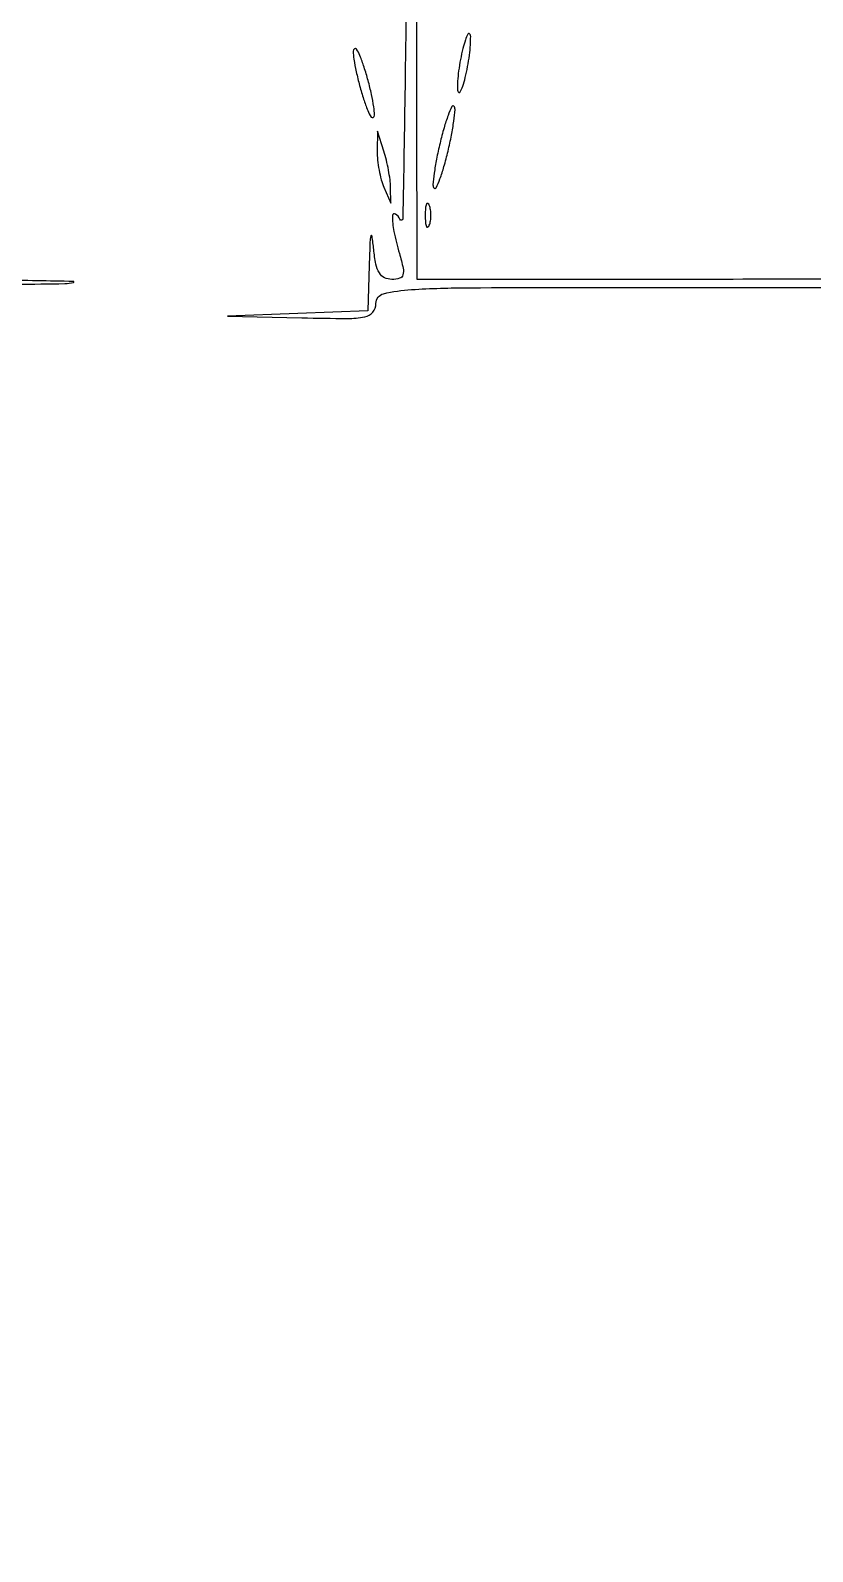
# Model space of a CAD drawing. Extents: x 23 to 255, y 40 to 184.
# Drawn here: x 103.8 to 112.05, y 101.29 to 117.35 of the extents above; entities that cross this region are included whole.
import ezdxf

# ---------------------------------------------------------------- set-up
doc = ezdxf.new("R2010")
doc.units = 0
doc.header["$MEASUREMENT"] = 0

msp = doc.modelspace()

# ---------------------------------------------------------------- linework, layer by layer
for points in [[(207.919475, 175.632891, 0.000007), (191.762556, 175.634099, 0.00002), (173.0434, 175.634494, 0.000013), (151.49745, 175.633531), (95.9364, 175.6296)], [(113.095809, 118.2627, -0.002771), (113.077477, 116.629321, -0.000945), (113.053793, 115.359892, -0.793514), (113.017, 115.3521, 0.009979), (112.974085, 115.439174, 0.616599), (112.960571, 115.439009, 0.147964), (112.955679, 115.408657, 0.003646), (112.975758, 115.2675, 0.011597), (112.994499, 115.15948, 0.00945), (113.019415, 115.044764, 0.009574), (113.046386, 114.93998, 0.024521), (113.071027, 114.86565, -0.46214), (113.023815, 114.778542, -0.037704), (112.731733, 114.739481, -0.013376), (112.129505, 114.720913, -0.001018), (110.502347, 114.7176), (107.876392, 114.7176), (107.868017, 120.3012)], [(107.76711, 118.433095, -0.002324), (107.749465, 116.757417, -0.000586), (107.726584, 115.358154, -0.807922), (107.6958, 115.3521, 0.151532), (107.648003, 115.408089, 0.585173), (107.617232, 115.391458, 0.054652), (107.63273, 115.224935, 0.019329), (107.689894, 114.991991, -0.014413), (107.729878, 114.835713, -0.12658), (107.727742, 114.764915, -0.257146), (107.692014, 114.729186, -0.070627), (107.610401, 114.7176, -0.115691), (107.533173, 114.735712, -0.142782), (107.479009, 114.785604, -0.086277), (107.44286, 114.878621, -0.023581), (107.419028, 115.03485, 0.008675), (107.401843, 115.175513, 0.810458), (107.390007, 115.176339, 0.060094), (107.379878, 115.112879, 0.002204), (107.371622, 114.868944), (107.3574, 114.385787), (106.61715, 114.35759), (105.8769, 114.329393), (106.65945, 114.311997, 0.00411), (107.140685, 114.305256, 0.049388), (107.325206, 114.322449, 0.173772), (107.409035, 114.372212, 0.174483), (107.442, 114.4638, -0.345944), (107.522556, 114.566296, -0.044764), (107.817413, 114.610587, -0.014066), (108.429929, 114.629888, -0.000843), (110.2761, 114.633), (113.1102, 114.633)], [(96.591991, 78.0858, -0.000015), (96.570667, 70.513747, -0.41338)], [(103.139529, 114.661347, 0.002328), (104.159784, 114.673198, 0.056422), (104.249662, 114.684856, 0.87947), (104.24835, 114.696349, -0.003323), (103.47983, 114.712564, -0.010046)]]:
    msp.add_lwpolyline(points, format="xyb")
for points in [[(108.335, 117.0394, 0.013023), (108.315548, 116.918406, 0.018695), (108.305146, 116.810343, 0.014773), (108.302588, 116.722305, 0.198781), (108.31469, 116.69311, 0.514681), (108.33264, 116.696104, 0.029048), (108.358256, 116.757233, 0.025168), (108.385304, 116.8484, 0.013162), (108.4102, 116.9642, 0.013023), (108.429652, 117.085194, 0.018695), (108.440054, 117.193257, 0.014773), (108.442612, 117.281295, 0.198781), (108.43051, 117.31049, 0.514681), (108.41256, 117.307496, 0.029048), (108.386944, 117.246367, 0.025168), (108.359896, 117.1552, 0.013162)], [(107.203572, 117.1287, 0.043462), (107.209957, 117.041233, 0.013021), (107.23466, 116.909798, 0.012948), (107.270212, 116.76307, 0.013688), (107.312731, 116.6211, 0.013612), (107.356044, 116.500799, 0.054972), (107.392193, 116.431807, 0.411151), (107.413293, 116.427571, 0.248638), (107.426628, 116.4519, 0.043462), (107.420243, 116.539367, 0.013021), (107.39554, 116.670802, 0.012948), (107.359988, 116.81753, 0.013688), (107.317469, 116.9595, 0.013612), (107.274156, 117.079801, 0.054972), (107.238007, 117.148792, 0.411151), (107.216907, 117.153029, 0.248638)], [(108.1188, 116.1558, 0.010716), (108.082144, 115.987146, 0.015989), (108.058011, 115.838181, 0.010976), (108.044893, 115.715685, 0.22103), (108.057433, 115.681367, 0.522523), (108.07899, 115.685237, 0.017979), (108.117759, 115.778432, 0.019913), (108.160609, 115.908408, 0.010797), (108.2034, 116.0712, 0.010716), (108.240056, 116.239854, 0.015989), (108.264189, 116.388819, 0.010976), (108.277307, 116.511315, 0.22103), (108.264767, 116.545633, 0.522523), (108.24321, 116.541763, 0.017979), (108.204441, 116.448568, 0.019913), (108.161591, 116.318592, 0.010797)], [(107.456379, 116.0712, 0.029063), (107.460708, 115.977876, 0.019488), (107.475981, 115.872126, 0.019656), (107.498885, 115.770516, 0.036226), (107.5266, 115.6905), (107.599308, 115.5213), (107.596821, 115.6905, 0.028396), (107.591104, 115.770356, 0.013539), (107.575168, 115.872126, 0.013373), (107.552726, 115.977857, 0.018514), (107.5266, 116.0712), (107.458866, 116.2827)], [(107.962958, 115.3944, 0.017491), (107.965597, 115.318984, 0.078554), (107.975493, 115.276092, 0.447206), (107.989785, 115.270936, 0.174857), (108.005629, 115.28865, 0.057986), (108.018855, 115.336873, 0.037979), (108.023231, 115.3944, 0.037979), (108.018855, 115.451927, 0.057986), (108.005629, 115.50015, 0.174857), (107.989785, 115.517864, 0.447206), (107.975493, 115.512708, 0.078554), (107.965597, 115.469816, 0.017491)]]:
    msp.add_lwpolyline(points, format="xyb", close=True)

doc.saveas('drawing.dxf')
